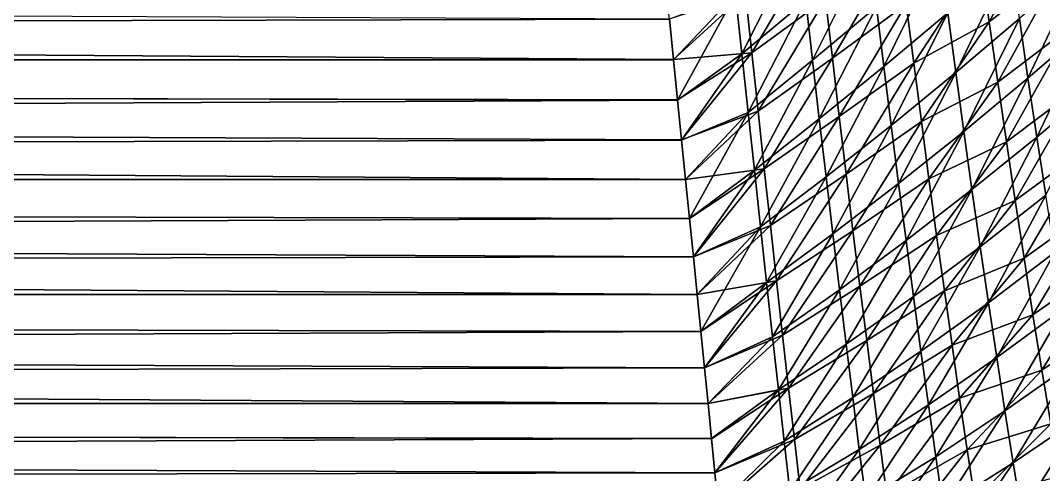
# Model space of a CAD drawing. Header units: metres. Extents: x 0 to 2.08, y -0.12 to 5.68.
# Drawn here: x 1.8686 to 1.9728, y -0.0634 to -0.0173 of the extents above; entities that cross this region are included whole.
import ezdxf

# ---------------------------------------------------------------- set-up
doc = ezdxf.new("R2010")
doc.units = ezdxf.units.M
doc.header["$LTSCALE"] = 65.185185
for name, color, linetype in [('49', 7, 'CONTINUOUS'), ('52', 7, 'CONTINUOUS'), ('54', 7, 'CONTINUOUS'), ('55', 7, 'CONTINUOUS')]:
    doc.layers.add(name, color=color, linetype=linetype)

msp = doc.modelspace()

# ---------------------------------------------------------------- linework, layer by layer
at = {"layer": '49', "color": 2, "linetype": 'CONTINUOUS'}
for points in [[(0.23, -0.02147, -3.36227), (0.23, -0.00903, -3.36621), (1.93511, -0.02125, -3.36236), (0.23, -0.02147, -3.36227)], [(1.93511, -0.02125, -3.36236), (0.23, -0.00903, -3.36621), (1.93469, -0.0171, -3.3638), (1.93511, -0.02125, -3.36236)], [(1.93553, -0.02535, -3.36081), (0.23, -0.02147, -3.36227), (1.93511, -0.02125, -3.36236), (1.93553, -0.02535, -3.36081)], [(0.23, -0.03362, -3.35724), (0.23, -0.02147, -3.36227), (1.93635, -0.03343, -3.35734), (0.23, -0.03362, -3.35724)], [(1.93635, -0.03343, -3.35734), (0.23, -0.02147, -3.36227), (1.93594, -0.02941, -3.35914), (1.93635, -0.03343, -3.35734)], [(1.93594, -0.02941, -3.35914), (0.23, -0.02147, -3.36227), (1.93553, -0.02535, -3.36081), (1.93594, -0.02941, -3.35914)], [(1.93675, -0.03739, -3.35543), (0.23, -0.03362, -3.35724), (1.93635, -0.03343, -3.35734), (1.93675, -0.03739, -3.35543)], [(0.23, -0.0452, -3.35122), (0.23, -0.03362, -3.35724), (1.93753, -0.04512, -3.35127), (0.23, -0.0452, -3.35122)], [(1.93753, -0.04512, -3.35127), (0.23, -0.03362, -3.35724), (1.93714, -0.04129, -3.3534), (1.93753, -0.04512, -3.35127)], [(1.93714, -0.04129, -3.3534), (0.23, -0.03362, -3.35724), (1.93675, -0.03739, -3.35543), (1.93714, -0.04129, -3.3534)], [(1.9379, -0.04889, -3.34902), (0.23, -0.0452, -3.35122), (1.93753, -0.04512, -3.35127), (1.9379, -0.04889, -3.34902)], [(0.23, -0.0562, -3.3442), (0.23, -0.0452, -3.35122), (1.93863, -0.05623, -3.34419), (0.23, -0.0562, -3.3442)], [(1.93863, -0.05623, -3.34419), (0.23, -0.0452, -3.35122), (1.93827, -0.0526, -3.34666), (1.93863, -0.05623, -3.34419)], [(1.93827, -0.0526, -3.34666), (0.23, -0.0452, -3.35122), (1.9379, -0.04889, -3.34902), (1.93827, -0.0526, -3.34666)], [(0.23, -0.06664, -3.33619), (0.23, -0.0562, -3.3442), (1.93932, -0.06328, -3.33894), (0.23, -0.06664, -3.33619)], [(1.93932, -0.06328, -3.33894), (0.23, -0.0562, -3.3442), (1.93898, -0.0598, -3.34162), (1.93932, -0.06328, -3.33894)], [(1.93898, -0.0598, -3.34162), (0.23, -0.0562, -3.3442), (1.93863, -0.05623, -3.34419), (1.93898, -0.0598, -3.34162)], [(1.93966, -0.06669, -3.33617), (0.23, -0.06664, -3.33619), (1.93932, -0.06328, -3.33894), (1.93966, -0.06669, -3.33617)]]:
    msp.add_3dface(points, dxfattribs=at)
at = {"layer": '52', "color": 2, "linetype": 'CONTINUOUS'}
for points in [[(0.23, -0.00903, 0.09357), (0.23, -0.02147, 0.08964), (1.93427, -0.01296, 0.09246), (0.23, -0.00903, 0.09357)], [(1.93427, -0.01296, 0.09246), (0.23, -0.02147, 0.08964), (1.93469, -0.01713, 0.09115), (1.93427, -0.01296, 0.09246)], [(1.93469, -0.01713, 0.09115), (0.23, -0.02147, 0.08964), (1.93511, -0.02127, 0.08972), (1.93469, -0.01713, 0.09115)], [(1.93511, -0.02127, 0.08972), (0.23, -0.02147, 0.08964), (1.93553, -0.02537, 0.08817), (1.93511, -0.02127, 0.08972)], [(0.23, -0.02147, 0.08964), (0.23, -0.03362, 0.0846), (1.93553, -0.02537, 0.08817), (0.23, -0.02147, 0.08964)], [(1.93553, -0.02537, 0.08817), (0.23, -0.03362, 0.0846), (1.93594, -0.02943, 0.0865), (1.93553, -0.02537, 0.08817)], [(1.93594, -0.02943, 0.0865), (0.23, -0.03362, 0.0846), (1.93635, -0.03344, 0.0847), (1.93594, -0.02943, 0.0865)], [(1.93635, -0.03344, 0.0847), (0.23, -0.03362, 0.0846), (1.93675, -0.0374, 0.08279), (1.93635, -0.03344, 0.0847)], [(0.23, -0.03362, 0.0846), (0.23, -0.0452, 0.07859), (1.93675, -0.0374, 0.08279), (0.23, -0.03362, 0.0846)], [(1.93675, -0.0374, 0.08279), (0.23, -0.0452, 0.07859), (1.93714, -0.04129, 0.08077), (1.93675, -0.0374, 0.08279)], [(1.93714, -0.04129, 0.08077), (0.23, -0.0452, 0.07859), (1.93753, -0.04513, 0.07863), (1.93714, -0.04129, 0.08077)], [(1.93753, -0.04513, 0.07863), (0.23, -0.0452, 0.07859), (1.9379, -0.0489, 0.07638), (1.93753, -0.04513, 0.07863)], [(0.23, -0.0452, 0.07859), (0.23, -0.0562, 0.07156), (1.9379, -0.0489, 0.07638), (0.23, -0.0452, 0.07859)], [(1.9379, -0.0489, 0.07638), (0.23, -0.0562, 0.07156), (1.93827, -0.0526, 0.07403), (1.9379, -0.0489, 0.07638)], [(1.93827, -0.0526, 0.07403), (0.23, -0.0562, 0.07156), (1.93863, -0.05623, 0.07156), (1.93827, -0.0526, 0.07403)], [(0.23, -0.0562, 0.07156), (0.23, -0.06664, 0.06356), (1.93898, -0.05979, 0.06899), (0.23, -0.0562, 0.07156)], [(1.93863, -0.05623, 0.07156), (0.23, -0.0562, 0.07156), (1.93898, -0.05979, 0.06899), (1.93863, -0.05623, 0.07156)], [(1.93898, -0.05979, 0.06899), (0.23, -0.06664, 0.06356), (1.93932, -0.06328, 0.06631), (1.93898, -0.05979, 0.06899)], [(1.93932, -0.06328, 0.06631), (0.23, -0.06664, 0.06356), (1.93966, -0.06668, 0.06354), (1.93932, -0.06328, 0.06631)]]:
    msp.add_3dface(points, dxfattribs=at)
at = {"layer": '54', "color": 2, "linetype": 'CONTINUOUS'}
for points in [[(1.94144, -0.01459, 0.09179), (1.94208, -0.02064, 0.08977), (1.9479, -0.0091, 0.09286), (1.94144, -0.01459, 0.09179)], [(1.9479, -0.0091, 0.09286), (1.94208, -0.02064, 0.08977), (1.94858, -0.01523, 0.09105), (1.9479, -0.0091, 0.09286)], [(1.94858, -0.01523, 0.09105), (1.94927, -0.02129, 0.08898), (1.95505, -0.00973, 0.09181), (1.94858, -0.01523, 0.09105)], [(1.95505, -0.00973, 0.09181), (1.94927, -0.02129, 0.08898), (1.95579, -0.01586, 0.08995), (1.95505, -0.00973, 0.09181)], [(1.95579, -0.01586, 0.08995), (1.95654, -0.02194, 0.08781), (1.96224, -0.01035, 0.09038), (1.95579, -0.01586, 0.08995)], [(1.96224, -0.01035, 0.09038), (1.95654, -0.02194, 0.08781), (1.96304, -0.01649, 0.08845), (1.96224, -0.01035, 0.09038)], [(1.96304, -0.01649, 0.08845), (1.96386, -0.02256, 0.08624), (1.96946, -0.01095, 0.08857), (1.96304, -0.01649, 0.08845)], [(1.96946, -0.01095, 0.08857), (1.96386, -0.02256, 0.08624), (1.97034, -0.01708, 0.08656), (1.96946, -0.01095, 0.08857)], [(1.97034, -0.01708, 0.08656), (1.97122, -0.02314, 0.08426), (1.9767, -0.01152, 0.08635), (1.97034, -0.01708, 0.08656)], [(1.9767, -0.01152, 0.08635), (1.97122, -0.02314, 0.08426), (1.97765, -0.01762, 0.08425), (1.9767, -0.01152, 0.08635)], [(1.93469, -0.01713, 0.09115), (1.93511, -0.02127, 0.08972), (1.94144, -0.01459, 0.09179), (1.93469, -0.01713, 0.09115)], [(1.93511, -0.02127, 0.08972), (1.93553, -0.02537, 0.08817), (1.94144, -0.01459, 0.09179), (1.93511, -0.02127, 0.08972)], [(1.94144, -0.01459, 0.09179), (1.93553, -0.02537, 0.08817), (1.94208, -0.02064, 0.08977), (1.94144, -0.01459, 0.09179)], [(1.94208, -0.02064, 0.08977), (1.94272, -0.02661, 0.08748), (1.94858, -0.01523, 0.09105), (1.94208, -0.02064, 0.08977)], [(1.94858, -0.01523, 0.09105), (1.94272, -0.02661, 0.08748), (1.94927, -0.02129, 0.08898), (1.94858, -0.01523, 0.09105)], [(1.94927, -0.02129, 0.08898), (1.94996, -0.02728, 0.08664), (1.95579, -0.01586, 0.08995), (1.94927, -0.02129, 0.08898)], [(1.95579, -0.01586, 0.08995), (1.94996, -0.02728, 0.08664), (1.95654, -0.02194, 0.08781), (1.95579, -0.01586, 0.08995)], [(1.95654, -0.02194, 0.08781), (1.95729, -0.02794, 0.08541), (1.96304, -0.01649, 0.08845), (1.95654, -0.02194, 0.08781)], [(1.96304, -0.01649, 0.08845), (1.95729, -0.02794, 0.08541), (1.96386, -0.02256, 0.08624), (1.96304, -0.01649, 0.08845)], [(1.96386, -0.02256, 0.08624), (1.96468, -0.02856, 0.08375), (1.97034, -0.01708, 0.08656), (1.96386, -0.02256, 0.08624)], [(1.97034, -0.01708, 0.08656), (1.96468, -0.02856, 0.08375), (1.97122, -0.02314, 0.08426), (1.97034, -0.01708, 0.08656)], [(1.97122, -0.02314, 0.08426), (1.97213, -0.02913, 0.08167), (1.97765, -0.01762, 0.08425), (1.97122, -0.02314, 0.08426)], [(1.97765, -0.01762, 0.08425), (1.97213, -0.02913, 0.08167), (1.97862, -0.02365, 0.08185), (1.97765, -0.01762, 0.08425)], [(1.93553, -0.02537, 0.08817), (1.93594, -0.02943, 0.0865), (1.94208, -0.02064, 0.08977), (1.93553, -0.02537, 0.08817)], [(1.94208, -0.02064, 0.08977), (1.93594, -0.02943, 0.0865), (1.94272, -0.02661, 0.08748), (1.94208, -0.02064, 0.08977)], [(1.94272, -0.02661, 0.08748), (1.94335, -0.03248, 0.08495), (1.94927, -0.02129, 0.08898), (1.94272, -0.02661, 0.08748)], [(1.94927, -0.02129, 0.08898), (1.94335, -0.03248, 0.08495), (1.94996, -0.02728, 0.08664), (1.94927, -0.02129, 0.08898)], [(1.94996, -0.02728, 0.08664), (1.95065, -0.03318, 0.08404), (1.95654, -0.02194, 0.08781), (1.94996, -0.02728, 0.08664)], [(1.95654, -0.02194, 0.08781), (1.95065, -0.03318, 0.08404), (1.95729, -0.02794, 0.08541), (1.95654, -0.02194, 0.08781)], [(1.95729, -0.02794, 0.08541), (1.95804, -0.03385, 0.08273), (1.96386, -0.02256, 0.08624), (1.95729, -0.02794, 0.08541)], [(1.96386, -0.02256, 0.08624), (1.95804, -0.03385, 0.08273), (1.96468, -0.02856, 0.08375), (1.96386, -0.02256, 0.08624)], [(1.96468, -0.02856, 0.08375), (1.96551, -0.03447, 0.08098), (1.97122, -0.02314, 0.08426), (1.96468, -0.02856, 0.08375)], [(1.97122, -0.02314, 0.08426), (1.96551, -0.03447, 0.08098), (1.97213, -0.02913, 0.08167), (1.97122, -0.02314, 0.08426)], [(1.97213, -0.02913, 0.08167), (1.97304, -0.03503, 0.0788), (1.97862, -0.02365, 0.08185), (1.97213, -0.02913, 0.08167)], [(1.93594, -0.02943, 0.0865), (1.93635, -0.03344, 0.0847), (1.94272, -0.02661, 0.08748), (1.93594, -0.02943, 0.0865)], [(1.93635, -0.03344, 0.0847), (1.93675, -0.0374, 0.08279), (1.94272, -0.02661, 0.08748), (1.93635, -0.03344, 0.0847)], [(1.94272, -0.02661, 0.08748), (1.93675, -0.0374, 0.08279), (1.94335, -0.03248, 0.08495), (1.94272, -0.02661, 0.08748)], [(1.94335, -0.03248, 0.08495), (1.94397, -0.03826, 0.08216), (1.94996, -0.02728, 0.08664), (1.94335, -0.03248, 0.08495)], [(1.94996, -0.02728, 0.08664), (1.94397, -0.03826, 0.08216), (1.95065, -0.03318, 0.08404), (1.94996, -0.02728, 0.08664)], [(1.95065, -0.03318, 0.08404), (1.95134, -0.03897, 0.08118), (1.95729, -0.02794, 0.08541), (1.95065, -0.03318, 0.08404)], [(1.95729, -0.02794, 0.08541), (1.95134, -0.03897, 0.08118), (1.95804, -0.03385, 0.08273), (1.95729, -0.02794, 0.08541)], [(1.95804, -0.03385, 0.08273), (1.9588, -0.03965, 0.07978), (1.96468, -0.02856, 0.08375), (1.95804, -0.03385, 0.08273)], [(1.96468, -0.02856, 0.08375), (1.9588, -0.03965, 0.07978), (1.96551, -0.03447, 0.08098), (1.96468, -0.02856, 0.08375)], [(1.96551, -0.03447, 0.08098), (1.96635, -0.04028, 0.07793), (1.97213, -0.02913, 0.08167), (1.96551, -0.03447, 0.08098)], [(1.97213, -0.02913, 0.08167), (1.96635, -0.04028, 0.07793), (1.97304, -0.03503, 0.0788), (1.97213, -0.02913, 0.08167)], [(1.93675, -0.0374, 0.08279), (1.93714, -0.04129, 0.08077), (1.94335, -0.03248, 0.08495), (1.93675, -0.0374, 0.08279)], [(1.94335, -0.03248, 0.08495), (1.93714, -0.04129, 0.08077), (1.94397, -0.03826, 0.08216), (1.94335, -0.03248, 0.08495)], [(1.94397, -0.03826, 0.08216), (1.94459, -0.04391, 0.07912), (1.95065, -0.03318, 0.08404), (1.94397, -0.03826, 0.08216)], [(1.95065, -0.03318, 0.08404), (1.94459, -0.04391, 0.07912), (1.95134, -0.03897, 0.08118), (1.95065, -0.03318, 0.08404)], [(1.95134, -0.03897, 0.08118), (1.95202, -0.04465, 0.07806), (1.95804, -0.03385, 0.08273), (1.95134, -0.03897, 0.08118)], [(1.95804, -0.03385, 0.08273), (1.95202, -0.04465, 0.07806), (1.9588, -0.03965, 0.07978), (1.95804, -0.03385, 0.08273)], [(1.9588, -0.03965, 0.07978), (1.95956, -0.04535, 0.07656), (1.96551, -0.03447, 0.08098), (1.9588, -0.03965, 0.07978)], [(1.96551, -0.03447, 0.08098), (1.95956, -0.04535, 0.07656), (1.96635, -0.04028, 0.07793), (1.96551, -0.03447, 0.08098)], [(1.96635, -0.04028, 0.07793), (1.96719, -0.04597, 0.0746), (1.97304, -0.03503, 0.0788), (1.96635, -0.04028, 0.07793)], [(1.97304, -0.03503, 0.0788), (1.96719, -0.04597, 0.0746), (1.97396, -0.04082, 0.07563), (1.97304, -0.03503, 0.0788)], [(1.93714, -0.04129, 0.08077), (1.93753, -0.04513, 0.07863), (1.94397, -0.03826, 0.08216), (1.93714, -0.04129, 0.08077)], [(1.93753, -0.04513, 0.07863), (1.9379, -0.0489, 0.07638), (1.94397, -0.03826, 0.08216), (1.93753, -0.04513, 0.07863)], [(1.94397, -0.03826, 0.08216), (1.9379, -0.0489, 0.07638), (1.94459, -0.04391, 0.07912), (1.94397, -0.03826, 0.08216)], [(1.94459, -0.04391, 0.07912), (1.9452, -0.04944, 0.07583), (1.95134, -0.03897, 0.08118), (1.94459, -0.04391, 0.07912)], [(1.95134, -0.03897, 0.08118), (1.9452, -0.04944, 0.07583), (1.95202, -0.04465, 0.07806), (1.95134, -0.03897, 0.08118)], [(1.95202, -0.04465, 0.07806), (1.9527, -0.0502, 0.07468), (1.9588, -0.03965, 0.07978), (1.95202, -0.04465, 0.07806)], [(1.9588, -0.03965, 0.07978), (1.9527, -0.0502, 0.07468), (1.95956, -0.04535, 0.07656), (1.9588, -0.03965, 0.07978)], [(1.95956, -0.04535, 0.07656), (1.96032, -0.05091, 0.07308), (1.96635, -0.04028, 0.07793), (1.95956, -0.04535, 0.07656)], [(1.96635, -0.04028, 0.07793), (1.96032, -0.05091, 0.07308), (1.96719, -0.04597, 0.0746), (1.96635, -0.04028, 0.07793)], [(1.96719, -0.04597, 0.0746), (1.96803, -0.05154, 0.07099), (1.97396, -0.04082, 0.07563), (1.96719, -0.04597, 0.0746)], [(1.97396, -0.04082, 0.07563), (1.96803, -0.05154, 0.07099), (1.97489, -0.04651, 0.07216), (1.97396, -0.04082, 0.07563)], [(1.9379, -0.0489, 0.07638), (1.93827, -0.0526, 0.07403), (1.94459, -0.04391, 0.07912), (1.9379, -0.0489, 0.07638)], [(1.94459, -0.04391, 0.07912), (1.93827, -0.0526, 0.07403), (1.9452, -0.04944, 0.07583), (1.94459, -0.04391, 0.07912)], [(1.9452, -0.04944, 0.07583), (1.9458, -0.05482, 0.07231), (1.95202, -0.04465, 0.07806), (1.9452, -0.04944, 0.07583)], [(1.95202, -0.04465, 0.07806), (1.9458, -0.05482, 0.07231), (1.9527, -0.0502, 0.07468), (1.95202, -0.04465, 0.07806)], [(1.9527, -0.0502, 0.07468), (1.95337, -0.05562, 0.07106), (1.95956, -0.04535, 0.07656), (1.9527, -0.0502, 0.07468)], [(1.95956, -0.04535, 0.07656), (1.95337, -0.05562, 0.07106), (1.96032, -0.05091, 0.07308), (1.95956, -0.04535, 0.07656)], [(1.96032, -0.05091, 0.07308), (1.96107, -0.05635, 0.06933), (1.96719, -0.04597, 0.0746), (1.96032, -0.05091, 0.07308)], [(1.96719, -0.04597, 0.0746), (1.96107, -0.05635, 0.06933), (1.96803, -0.05154, 0.07099), (1.96719, -0.04597, 0.0746)], [(1.96803, -0.05154, 0.07099), (1.96887, -0.05698, 0.06711), (1.97489, -0.04651, 0.07216), (1.96803, -0.05154, 0.07099)], [(1.97489, -0.04651, 0.07216), (1.96887, -0.05698, 0.06711), (1.97582, -0.05207, 0.06841), (1.97489, -0.04651, 0.07216)], [(1.93827, -0.0526, 0.07403), (1.93863, -0.05623, 0.07156), (1.9452, -0.04944, 0.07583), (1.93827, -0.0526, 0.07403)], [(1.9452, -0.04944, 0.07583), (1.93863, -0.05623, 0.07156), (1.9458, -0.05482, 0.07231), (1.9452, -0.04944, 0.07583)], [(1.9458, -0.05482, 0.07231), (1.94639, -0.06006, 0.06855), (1.9527, -0.0502, 0.07468), (1.9458, -0.05482, 0.07231)], [(1.9527, -0.0502, 0.07468), (1.94639, -0.06006, 0.06855), (1.95337, -0.05562, 0.07106), (1.9527, -0.0502, 0.07468)], [(1.95337, -0.05562, 0.07106), (1.95404, -0.06089, 0.06718), (1.96032, -0.05091, 0.07308), (1.95337, -0.05562, 0.07106)], [(1.96032, -0.05091, 0.07308), (1.95404, -0.06089, 0.06718), (1.96107, -0.05635, 0.06933), (1.96032, -0.05091, 0.07308)], [(1.96107, -0.05635, 0.06933), (1.96182, -0.06163, 0.06533), (1.96803, -0.05154, 0.07099), (1.96107, -0.05635, 0.06933)], [(1.96803, -0.05154, 0.07099), (1.96182, -0.06163, 0.06533), (1.96887, -0.05698, 0.06711), (1.96803, -0.05154, 0.07099)], [(1.96887, -0.05698, 0.06711), (1.96972, -0.06226, 0.06295), (1.97582, -0.05207, 0.06841), (1.96887, -0.05698, 0.06711)], [(1.97582, -0.05207, 0.06841), (1.96972, -0.06226, 0.06295), (1.97676, -0.05749, 0.06437), (1.97582, -0.05207, 0.06841)], [(1.93863, -0.05623, 0.07156), (1.93898, -0.05979, 0.06899), (1.9458, -0.05482, 0.07231), (1.93863, -0.05623, 0.07156)], [(1.93898, -0.05979, 0.06899), (1.93932, -0.06328, 0.06631), (1.9458, -0.05482, 0.07231), (1.93898, -0.05979, 0.06899)], [(1.9458, -0.05482, 0.07231), (1.93932, -0.06328, 0.06631), (1.94639, -0.06006, 0.06855), (1.9458, -0.05482, 0.07231)], [(1.94639, -0.06006, 0.06855), (1.94697, -0.06515, 0.06456), (1.95337, -0.05562, 0.07106), (1.94639, -0.06006, 0.06855)], [(1.95337, -0.05562, 0.07106), (1.94697, -0.06515, 0.06456), (1.95404, -0.06089, 0.06718), (1.95337, -0.05562, 0.07106)], [(1.95404, -0.06089, 0.06718), (1.9547, -0.066, 0.06307), (1.96107, -0.05635, 0.06933), (1.95404, -0.06089, 0.06718)], [(1.96107, -0.05635, 0.06933), (1.9547, -0.066, 0.06307), (1.96182, -0.06163, 0.06533), (1.96107, -0.05635, 0.06933)], [(1.96182, -0.06163, 0.06533), (1.96257, -0.06676, 0.06106), (1.96887, -0.05698, 0.06711), (1.96182, -0.06163, 0.06533)], [(1.96887, -0.05698, 0.06711), (1.96257, -0.06676, 0.06106), (1.96972, -0.06226, 0.06295), (1.96887, -0.05698, 0.06711)], [(1.96972, -0.06226, 0.06295), (1.97056, -0.06738, 0.05851), (1.97676, -0.05749, 0.06437), (1.96972, -0.06226, 0.06295)], [(1.97676, -0.05749, 0.06437), (1.97056, -0.06738, 0.05851), (1.9777, -0.06275, 0.06003), (1.97676, -0.05749, 0.06437)], [(1.93932, -0.06328, 0.06631), (1.93966, -0.06668, 0.06354), (1.94639, -0.06006, 0.06855), (1.93932, -0.06328, 0.06631)], [(1.94639, -0.06006, 0.06855), (1.93966, -0.06668, 0.06354), (1.94697, -0.06515, 0.06456), (1.94639, -0.06006, 0.06855)], [(1.94697, -0.06515, 0.06456), (1.94753, -0.07006, 0.06035), (1.95404, -0.06089, 0.06718), (1.94697, -0.06515, 0.06456)], [(1.95404, -0.06089, 0.06718), (1.94753, -0.07006, 0.06035), (1.9547, -0.066, 0.06307), (1.95404, -0.06089, 0.06718)], [(1.9547, -0.066, 0.06307), (1.95535, -0.07094, 0.05871), (1.96182, -0.06163, 0.06533), (1.9547, -0.066, 0.06307)], [(1.96182, -0.06163, 0.06533), (1.95535, -0.07094, 0.05871), (1.96257, -0.06676, 0.06106), (1.96182, -0.06163, 0.06533)], [(1.96257, -0.06676, 0.06106), (1.96331, -0.07171, 0.05654), (1.96972, -0.06226, 0.06295), (1.96257, -0.06676, 0.06106)], [(1.96972, -0.06226, 0.06295), (1.96331, -0.07171, 0.05654), (1.97056, -0.06738, 0.05851), (1.96972, -0.06226, 0.06295)], [(1.97056, -0.06738, 0.05851), (1.97139, -0.07233, 0.05381), (1.9777, -0.06275, 0.06003), (1.97056, -0.06738, 0.05851)], [(1.9777, -0.06275, 0.06003), (1.97139, -0.07233, 0.05381), (1.97863, -0.06785, 0.0554), (1.9777, -0.06275, 0.06003)]]:
    msp.add_3dface(points, dxfattribs=at)
at = {"layer": '55', "color": 2, "linetype": 'CONTINUOUS'}
for points in [[(1.96728, -0.0174, -3.35985), (1.96643, -0.01119, -3.36188), (1.97376, -0.00549, -3.36136), (1.96728, -0.0174, -3.35985)], [(1.97468, -0.0117, -3.35955), (1.96728, -0.0174, -3.35985), (1.97376, -0.00549, -3.36136), (1.97468, -0.0117, -3.35955)], [(1.94308, -0.02054, -3.36238), (1.94244, -0.01451, -3.36439), (1.9499, -0.00897, -3.36531), (1.94308, -0.02054, -3.36238)], [(1.9506, -0.01506, -3.36352), (1.94308, -0.02054, -3.36238), (1.9499, -0.00897, -3.36531), (1.9506, -0.01506, -3.36352)], [(1.95129, -0.02109, -3.36147), (1.9506, -0.01506, -3.36352), (1.95807, -0.00953, -3.36401), (1.95129, -0.02109, -3.36147)], [(1.95882, -0.0156, -3.36216), (1.95129, -0.02109, -3.36147), (1.95807, -0.00953, -3.36401), (1.95882, -0.0156, -3.36216)], [(1.95959, -0.0216, -3.36005), (1.95882, -0.0156, -3.36216), (1.96643, -0.01119, -3.36188), (1.95959, -0.0216, -3.36005)], [(1.96728, -0.0174, -3.35985), (1.95959, -0.0216, -3.36005), (1.96643, -0.01119, -3.36188), (1.96728, -0.0174, -3.35985)], [(1.96815, -0.02355, -3.35754), (1.96728, -0.0174, -3.35985), (1.97468, -0.0117, -3.35955), (1.96815, -0.02355, -3.35754)], [(1.97562, -0.01786, -3.35744), (1.96815, -0.02355, -3.35754), (1.97468, -0.0117, -3.35955), (1.97562, -0.01786, -3.35744)], [(1.93511, -0.02125, -3.36236), (1.93469, -0.0171, -3.3638), (1.94244, -0.01451, -3.36439), (1.93511, -0.02125, -3.36236)], [(1.94308, -0.02054, -3.36238), (1.93511, -0.02125, -3.36236), (1.94244, -0.01451, -3.36439), (1.94308, -0.02054, -3.36238)], [(1.94372, -0.02649, -3.36011), (1.94308, -0.02054, -3.36238), (1.9506, -0.01506, -3.36352), (1.94372, -0.02649, -3.36011)], [(1.95129, -0.02109, -3.36147), (1.94372, -0.02649, -3.36011), (1.9506, -0.01506, -3.36352), (1.95129, -0.02109, -3.36147)], [(1.95199, -0.02703, -3.35915), (1.95129, -0.02109, -3.36147), (1.95882, -0.0156, -3.36216), (1.95199, -0.02703, -3.35915)], [(1.95959, -0.0216, -3.36005), (1.95199, -0.02703, -3.35915), (1.95882, -0.0156, -3.36216), (1.95959, -0.0216, -3.36005)], [(1.96036, -0.02753, -3.35767), (1.95959, -0.0216, -3.36005), (1.96728, -0.0174, -3.35985), (1.96036, -0.02753, -3.35767)], [(1.96815, -0.02355, -3.35754), (1.96036, -0.02753, -3.35767), (1.96728, -0.0174, -3.35985), (1.96815, -0.02355, -3.35754)], [(1.96903, -0.02961, -3.35493), (1.96815, -0.02355, -3.35754), (1.97562, -0.01786, -3.35744), (1.96903, -0.02961, -3.35493)], [(1.97658, -0.02396, -3.35503), (1.96903, -0.02961, -3.35493), (1.97562, -0.01786, -3.35744), (1.97658, -0.02396, -3.35503)], [(1.93553, -0.02535, -3.36081), (1.93511, -0.02125, -3.36236), (1.94308, -0.02054, -3.36238), (1.93553, -0.02535, -3.36081)], [(1.93594, -0.02941, -3.35914), (1.93553, -0.02535, -3.36081), (1.94308, -0.02054, -3.36238), (1.93594, -0.02941, -3.35914)], [(1.94372, -0.02649, -3.36011), (1.93594, -0.02941, -3.35914), (1.94308, -0.02054, -3.36238), (1.94372, -0.02649, -3.36011)], [(1.94436, -0.03235, -3.35758), (1.94372, -0.02649, -3.36011), (1.95129, -0.02109, -3.36147), (1.94436, -0.03235, -3.35758)], [(1.95199, -0.02703, -3.35915), (1.94436, -0.03235, -3.35758), (1.95129, -0.02109, -3.36147), (1.95199, -0.02703, -3.35915)], [(1.95269, -0.0329, -3.35657), (1.95199, -0.02703, -3.35915), (1.95959, -0.0216, -3.36005), (1.95269, -0.0329, -3.35657)], [(1.96036, -0.02753, -3.35767), (1.95269, -0.0329, -3.35657), (1.95959, -0.0216, -3.36005), (1.96036, -0.02753, -3.35767)], [(1.96113, -0.03338, -3.35502), (1.96036, -0.02753, -3.35767), (1.96815, -0.02355, -3.35754), (1.96113, -0.03338, -3.35502)], [(1.96903, -0.02961, -3.35493), (1.96113, -0.03338, -3.35502), (1.96815, -0.02355, -3.35754), (1.96903, -0.02961, -3.35493)], [(1.96992, -0.03558, -3.35202), (1.96903, -0.02961, -3.35493), (1.97658, -0.02396, -3.35503), (1.96992, -0.03558, -3.35202)], [(1.97755, -0.02998, -3.35232), (1.96992, -0.03558, -3.35202), (1.97658, -0.02396, -3.35503), (1.97755, -0.02998, -3.35232)], [(1.93635, -0.03343, -3.35734), (1.93594, -0.02941, -3.35914), (1.94372, -0.02649, -3.36011), (1.93635, -0.03343, -3.35734)], [(1.94436, -0.03235, -3.35758), (1.93635, -0.03343, -3.35734), (1.94372, -0.02649, -3.36011), (1.94436, -0.03235, -3.35758)], [(1.94499, -0.03811, -3.3548), (1.94436, -0.03235, -3.35758), (1.95199, -0.02703, -3.35915), (1.94499, -0.03811, -3.3548)], [(1.95269, -0.0329, -3.35657), (1.94499, -0.03811, -3.3548), (1.95199, -0.02703, -3.35915), (1.95269, -0.0329, -3.35657)], [(1.95339, -0.03866, -3.35373), (1.95269, -0.0329, -3.35657), (1.96036, -0.02753, -3.35767), (1.95339, -0.03866, -3.35373)], [(1.96113, -0.03338, -3.35502), (1.95339, -0.03866, -3.35373), (1.96036, -0.02753, -3.35767), (1.96113, -0.03338, -3.35502)], [(1.96191, -0.03913, -3.35211), (1.96113, -0.03338, -3.35502), (1.96903, -0.02961, -3.35493), (1.96191, -0.03913, -3.35211)], [(1.96992, -0.03558, -3.35202), (1.96191, -0.03913, -3.35211), (1.96903, -0.02961, -3.35493), (1.96992, -0.03558, -3.35202)], [(1.97082, -0.04145, -3.34882), (1.96992, -0.03558, -3.35202), (1.97755, -0.02998, -3.35232), (1.97082, -0.04145, -3.34882)], [(1.97853, -0.03591, -3.3493), (1.97082, -0.04145, -3.34882), (1.97755, -0.02998, -3.35232), (1.97853, -0.03591, -3.3493)], [(1.93675, -0.03739, -3.35543), (1.93635, -0.03343, -3.35734), (1.94436, -0.03235, -3.35758), (1.93675, -0.03739, -3.35543)], [(1.93714, -0.04129, -3.3534), (1.93675, -0.03739, -3.35543), (1.94436, -0.03235, -3.35758), (1.93714, -0.04129, -3.3534)], [(1.94499, -0.03811, -3.3548), (1.93714, -0.04129, -3.3534), (1.94436, -0.03235, -3.35758), (1.94499, -0.03811, -3.3548)], [(1.94561, -0.04375, -3.35178), (1.94499, -0.03811, -3.3548), (1.95269, -0.0329, -3.35657), (1.94561, -0.04375, -3.35178)], [(1.95339, -0.03866, -3.35373), (1.94561, -0.04375, -3.35178), (1.95269, -0.0329, -3.35657), (1.95339, -0.03866, -3.35373)], [(1.95409, -0.0443, -3.35063), (1.95339, -0.03866, -3.35373), (1.96113, -0.03338, -3.35502), (1.95409, -0.0443, -3.35063)], [(1.96191, -0.03913, -3.35211), (1.95409, -0.0443, -3.35063), (1.96113, -0.03338, -3.35502), (1.96191, -0.03913, -3.35211)], [(1.9627, -0.04477, -3.34892), (1.96191, -0.03913, -3.35211), (1.96992, -0.03558, -3.35202), (1.9627, -0.04477, -3.34892)], [(1.97082, -0.04145, -3.34882), (1.9627, -0.04477, -3.34892), (1.96992, -0.03558, -3.35202), (1.97082, -0.04145, -3.34882)], [(1.97172, -0.0472, -3.34533), (1.97082, -0.04145, -3.34882), (1.97853, -0.03591, -3.3493), (1.97172, -0.0472, -3.34533)], [(1.97953, -0.04173, -3.34597), (1.97172, -0.0472, -3.34533), (1.97853, -0.03591, -3.3493), (1.97953, -0.04173, -3.34597)], [(1.93753, -0.04512, -3.35127), (1.93714, -0.04129, -3.3534), (1.94499, -0.03811, -3.3548), (1.93753, -0.04512, -3.35127)], [(1.94561, -0.04375, -3.35178), (1.93753, -0.04512, -3.35127), (1.94499, -0.03811, -3.3548), (1.94561, -0.04375, -3.35178)], [(1.94623, -0.04927, -3.34851), (1.94561, -0.04375, -3.35178), (1.95339, -0.03866, -3.35373), (1.94623, -0.04927, -3.34851)], [(1.95409, -0.0443, -3.35063), (1.94623, -0.04927, -3.34851), (1.95339, -0.03866, -3.35373), (1.95409, -0.0443, -3.35063)], [(1.95479, -0.04983, -3.34728), (1.95409, -0.0443, -3.35063), (1.96191, -0.03913, -3.35211), (1.95479, -0.04983, -3.34728)], [(1.9627, -0.04477, -3.34892), (1.95479, -0.04983, -3.34728), (1.96191, -0.03913, -3.35211), (1.9627, -0.04477, -3.34892)], [(1.96348, -0.05029, -3.34547), (1.9627, -0.04477, -3.34892), (1.97082, -0.04145, -3.34882), (1.96348, -0.05029, -3.34547)], [(1.97172, -0.0472, -3.34533), (1.96348, -0.05029, -3.34547), (1.97082, -0.04145, -3.34882), (1.97172, -0.0472, -3.34533)], [(1.97263, -0.05282, -3.34154), (1.97172, -0.0472, -3.34533), (1.97953, -0.04173, -3.34597), (1.97263, -0.05282, -3.34154)], [(1.98053, -0.04744, -3.34234), (1.97263, -0.05282, -3.34154), (1.97953, -0.04173, -3.34597), (1.98053, -0.04744, -3.34234)], [(1.9379, -0.04889, -3.34902), (1.93753, -0.04512, -3.35127), (1.94561, -0.04375, -3.35178), (1.9379, -0.04889, -3.34902)], [(1.93827, -0.0526, -3.34666), (1.9379, -0.04889, -3.34902), (1.94561, -0.04375, -3.35178), (1.93827, -0.0526, -3.34666)], [(1.94623, -0.04927, -3.34851), (1.93827, -0.0526, -3.34666), (1.94561, -0.04375, -3.35178), (1.94623, -0.04927, -3.34851)], [(1.94684, -0.05465, -3.34499), (1.94623, -0.04927, -3.34851), (1.95409, -0.0443, -3.35063), (1.94684, -0.05465, -3.34499)], [(1.95479, -0.04983, -3.34728), (1.94684, -0.05465, -3.34499), (1.95409, -0.0443, -3.35063), (1.95479, -0.04983, -3.34728)], [(1.95548, -0.05522, -3.34368), (1.95479, -0.04983, -3.34728), (1.9627, -0.04477, -3.34892), (1.95548, -0.05522, -3.34368)], [(1.96348, -0.05029, -3.34547), (1.95548, -0.05522, -3.34368), (1.9627, -0.04477, -3.34892), (1.96348, -0.05029, -3.34547)], [(1.96426, -0.05568, -3.34176), (1.96348, -0.05029, -3.34547), (1.97172, -0.0472, -3.34533), (1.96426, -0.05568, -3.34176)], [(1.97263, -0.05282, -3.34154), (1.96426, -0.05568, -3.34176), (1.97172, -0.0472, -3.34533), (1.97263, -0.05282, -3.34154)], [(1.97354, -0.05829, -3.33746), (1.97263, -0.05282, -3.34154), (1.98053, -0.04744, -3.34234), (1.97354, -0.05829, -3.33746)], [(1.93863, -0.05623, -3.34419), (1.93827, -0.0526, -3.34666), (1.94623, -0.04927, -3.34851), (1.93863, -0.05623, -3.34419)], [(1.94684, -0.05465, -3.34499), (1.93863, -0.05623, -3.34419), (1.94623, -0.04927, -3.34851), (1.94684, -0.05465, -3.34499)], [(1.94744, -0.05988, -3.34125), (1.94684, -0.05465, -3.34499), (1.95479, -0.04983, -3.34728), (1.94744, -0.05988, -3.34125)], [(1.95548, -0.05522, -3.34368), (1.94744, -0.05988, -3.34125), (1.95479, -0.04983, -3.34728), (1.95548, -0.05522, -3.34368)], [(1.95617, -0.06047, -3.33983), (1.95548, -0.05522, -3.34368), (1.96348, -0.05029, -3.34547), (1.95617, -0.06047, -3.33983)], [(1.96426, -0.05568, -3.34176), (1.95617, -0.06047, -3.33983), (1.96348, -0.05029, -3.34547), (1.96426, -0.05568, -3.34176)], [(1.96504, -0.06093, -3.33779), (1.96426, -0.05568, -3.34176), (1.97263, -0.05282, -3.34154), (1.96504, -0.06093, -3.33779)], [(1.97354, -0.05829, -3.33746), (1.96504, -0.06093, -3.33779), (1.97263, -0.05282, -3.34154), (1.97354, -0.05829, -3.33746)], [(1.93898, -0.0598, -3.34162), (1.93863, -0.05623, -3.34419), (1.94684, -0.05465, -3.34499), (1.93898, -0.0598, -3.34162)], [(1.93932, -0.06328, -3.33894), (1.93898, -0.0598, -3.34162), (1.94684, -0.05465, -3.34499), (1.93932, -0.06328, -3.33894)], [(1.94744, -0.05988, -3.34125), (1.93932, -0.06328, -3.33894), (1.94684, -0.05465, -3.34499), (1.94744, -0.05988, -3.34125)], [(1.94802, -0.06495, -3.33727), (1.94744, -0.05988, -3.34125), (1.95548, -0.05522, -3.34368), (1.94802, -0.06495, -3.33727)], [(1.95617, -0.06047, -3.33983), (1.94802, -0.06495, -3.33727), (1.95548, -0.05522, -3.34368), (1.95617, -0.06047, -3.33983)], [(1.95685, -0.06557, -3.33574), (1.95617, -0.06047, -3.33983), (1.96426, -0.05568, -3.34176), (1.95685, -0.06557, -3.33574)], [(1.96504, -0.06093, -3.33779), (1.95685, -0.06557, -3.33574), (1.96426, -0.05568, -3.34176), (1.96504, -0.06093, -3.33779)], [(1.96582, -0.06602, -3.33356), (1.96504, -0.06093, -3.33779), (1.97354, -0.05829, -3.33746), (1.96582, -0.06602, -3.33356)], [(1.97445, -0.0636, -3.33309), (1.96582, -0.06602, -3.33356), (1.97354, -0.05829, -3.33746), (1.97445, -0.0636, -3.33309)], [(1.93966, -0.06669, -3.33617), (1.93932, -0.06328, -3.33894), (1.94744, -0.05988, -3.34125), (1.93966, -0.06669, -3.33617)], [(1.94802, -0.06495, -3.33727), (1.93966, -0.06669, -3.33617), (1.94744, -0.05988, -3.34125), (1.94802, -0.06495, -3.33727)], [(1.9486, -0.06987, -3.33307), (1.94802, -0.06495, -3.33727), (1.95617, -0.06047, -3.33983), (1.9486, -0.06987, -3.33307)], [(1.95685, -0.06557, -3.33574), (1.9486, -0.06987, -3.33307), (1.95617, -0.06047, -3.33983), (1.95685, -0.06557, -3.33574)], [(1.95752, -0.0705, -3.33141), (1.95685, -0.06557, -3.33574), (1.96504, -0.06093, -3.33779), (1.95752, -0.0705, -3.33141)], [(1.96582, -0.06602, -3.33356), (1.95752, -0.0705, -3.33141), (1.96504, -0.06093, -3.33779), (1.96582, -0.06602, -3.33356)]]:
    msp.add_3dface(points, dxfattribs=at)

doc.saveas('drawing.dxf')
